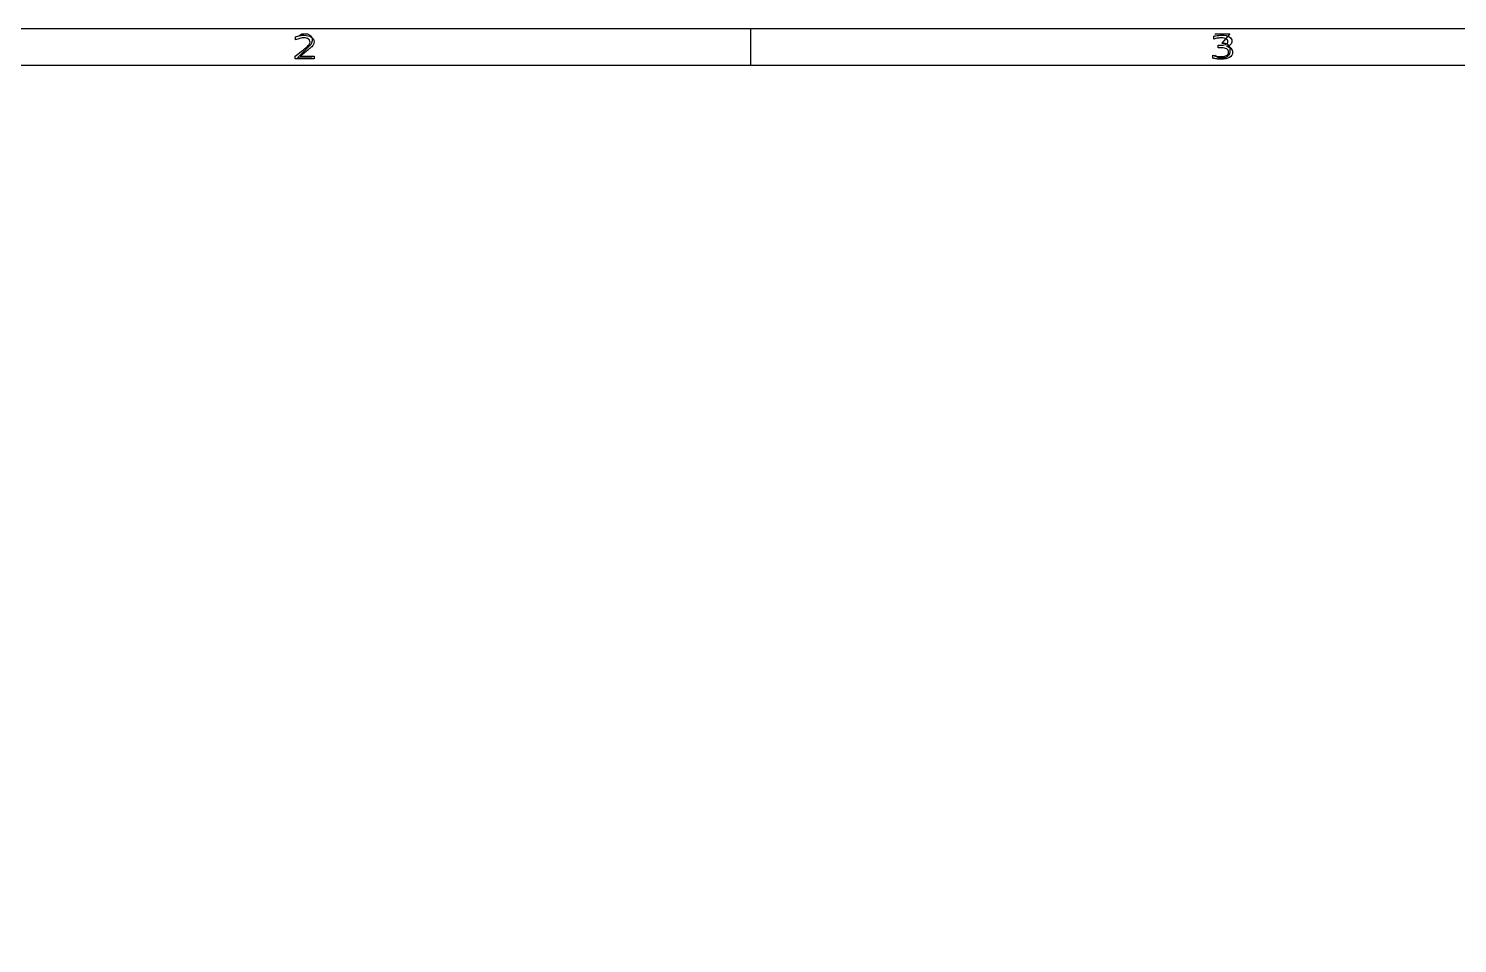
# Model space of a CAD drawing. Header units: millimetres. Extents: x 10 to 287, y 10 to 200.
# Drawn here: x 70.6 to 148.5, y 150.1 to 200 of the extents above; entities that cross this region are included whole.
import ezdxf

# ---------------------------------------------------------------- set-up
doc = ezdxf.new("R2010")
doc.units = ezdxf.units.MM
doc.layers.get('0').update_dxf_attribs({"linetype": 'CONTINUOUS'})

msp = doc.modelspace()

# ---------------------------------------------------------------- linework, layer by layer
at = {"color": 7}
for points in [[(10, 200.0072), (287.0022, 200.0072), (287.0022, 10), (10, 10)], [(135.91081, 199.038499)], [(12, 198.0072), (285.0022, 198.0072), (285.0022, 12), (12, 12)], [(85.430723, 198.501093)]]:
    msp.add_lwpolyline(points, close=True, dxfattribs=at)
for points in [[(85.175352, 199.387201), (85.175352, 199.559854)], [(85.3463, 199.5898), (85.4082, 199.6517), (85.532, 199.7136), (85.8415, 199.7136), (85.9654, 199.6517), (86.0273, 199.5898), (86.0892, 199.466), (86.0892, 199.3422), (86.0273, 199.1565), (85.2844, 198.4136), (86.0892, 198.4136)], [(110, 198.0072), (110, 200.0072)], [(135.22032, 199.437128), (135.22032, 199.589468)], [(135.2844, 199.7136), (136.0892, 199.7136), (135.6558, 199.2184), (135.8415, 199.2184), (135.9654, 199.1565), (136.0273, 199.0945), (136.0892, 198.9707), (136.0892, 198.6612), (136.0273, 198.5374), (135.9654, 198.4755), (135.8415, 198.4136), (135.4701, 198.4136), (135.3463, 198.4755), (135.2844, 198.5374)], [(135.64448, 198.96234), (135.45378, 198.96234), (135.45378, 199.102832), (135.65325, 199.102832)], [(85.430732, 198.501078), (86.203418, 198.501078), (86.203418, 198.3572), (85.164401, 198.3572), (85.164401, 198.501078)], [(135.17101, 198.395287), (135.17101, 198.560322)]]:
    msp.add_lwpolyline(points, dxfattribs=at)
for points in [[(85.175352, 199.559854), (85.264495, 199.587501), (85.347792, 199.608377), (85.425243, 199.622484)], [(85.421955, 199.471831), (85.345234, 199.453211), (85.263033, 199.425001), (85.175352, 199.387201)], [(85.642252, 199.499761), (85.572839, 199.499761), (85.499406, 199.490451), (85.421955, 199.471831)], [(85.425243, 199.622484), (85.502694, 199.636591), (85.573569, 199.643644), (85.637868, 199.643644)], [(85.637868, 199.643644), (85.807385, 199.643644), (85.942559, 199.610921), (86.043392, 199.545474)], [(85.880086, 199.436281), (85.819439, 199.478601), (85.740161, 199.499761), (85.642252, 199.499761)], [(85.972156, 199.272092), (85.972156, 199.339235), (85.941466, 199.393964), (85.880086, 199.436281)], [(86.043392, 199.545474), (86.144225, 199.480027), (86.194641, 199.392572), (86.194641, 199.283109)], [(135.22032, 199.589468), (135.304347, 199.607521), (135.382893, 199.621065), (135.45596, 199.630098)], [(135.44938, 199.484518), (135.379967, 199.474365), (135.303613, 199.458568), (135.22032, 199.437128)], [(135.64447, 199.499758), (135.583803, 199.499758), (135.518773, 199.494678), (135.44938, 199.484518)], [(135.45596, 199.630098), (135.52976, 199.639125), (135.599173, 199.643638), (135.6642, 199.643638)], [(135.89984, 199.447288), (135.84064, 199.482268), (135.755517, 199.499758), (135.64447, 199.499758)], [(135.6642, 199.643638), (135.832253, 199.643638), (135.965237, 199.614015), (136.06315, 199.554768)], [(135.98974, 199.298332), (135.98974, 199.363219), (135.959773, 199.412871), (135.89984, 199.447288)], [(136.06315, 199.554768), (136.161057, 199.496088), (136.21001, 199.416532), (136.21001, 199.3161)], [(85.164401, 198.501078), (85.248428, 198.568221), (85.362779, 198.658215), (85.507452, 198.77106)], [(85.845014, 198.828626), (85.747104, 198.750763), (85.609007, 198.641585), (85.430723, 198.501093)], [(85.507452, 198.77106), (85.652856, 198.884469), (85.74419, 198.957536), (85.781455, 198.990261)], [(85.781455, 198.990261), (85.85233, 199.051761), (85.901651, 199.10367), (85.929416, 199.145987)], [(86.01928, 198.97081), (86.001013, 198.95445), (85.942925, 198.907055), (85.845014, 198.828626)], [(85.929416, 199.145987), (85.957909, 199.188867), (85.972156, 199.230902), (85.972156, 199.272092)], [(86.156281, 199.135), (86.131434, 199.088733), (86.085767, 199.034003), (86.01928, 198.97081)], [(86.194641, 199.283109), (86.194641, 199.231202), (86.181854, 199.181833), (86.156281, 199.135)], [(135.92616, 198.89886), (135.858933, 198.94118), (135.76504, 198.96234), (135.64448, 198.96234)], [(135.65325, 199.102832), (135.762123, 199.102832), (135.84542, 199.119475), (135.90314, 199.152762)], [(135.90314, 199.152762), (135.960873, 199.186615), (135.98974, 199.235139), (135.98974, 199.298332)], [(135.91078, 199.038502), (136.016733, 199.021009), (136.0993, 198.984616), (136.15848, 198.929325)], [(136.13221, 199.138369), (136.080343, 199.090409), (136.006543, 199.057119), (135.91081, 199.038499)], [(135.91849, 198.540012), (135.991557, 198.582332), (136.02809, 198.643833), (136.02809, 198.724514)], [(136.02809, 198.724514), (136.02809, 198.798992), (135.994113, 198.857107), (135.92616, 198.89886)], [(136.24838, 198.724511), (136.24838, 198.599817), (136.19285, 198.503334), (136.08179, 198.435063)], [(136.21001, 199.3161), (136.21001, 199.246136), (136.184077, 199.186892), (136.13221, 199.138369)], [(136.15848, 198.929325), (136.218413, 198.874032), (136.24838, 198.80576), (136.24838, 198.724511)], [(135.17101, 198.560322), (135.23241, 198.532675), (135.29963, 198.511799), (135.37267, 198.497692)], [(135.39569, 198.348737), (135.32335, 198.35889), (135.248457, 198.374407), (135.17101, 198.395287)], [(135.37267, 198.497692), (135.445737, 198.483585), (135.522093, 198.476532), (135.60174, 198.476532)], [(135.60832, 198.332657), (135.539633, 198.332657), (135.468757, 198.338017), (135.39569, 198.348737)], [(135.60174, 198.476532), (135.740567, 198.476532), (135.84615, 198.497692), (135.91849, 198.540012)], [(136.08179, 198.435063), (135.97073, 198.366792), (135.812907, 198.332657), (135.60832, 198.332657)]]:
    msp.add_open_spline(points, degree=3, dxfattribs=at)

doc.saveas('drawing.dxf')
